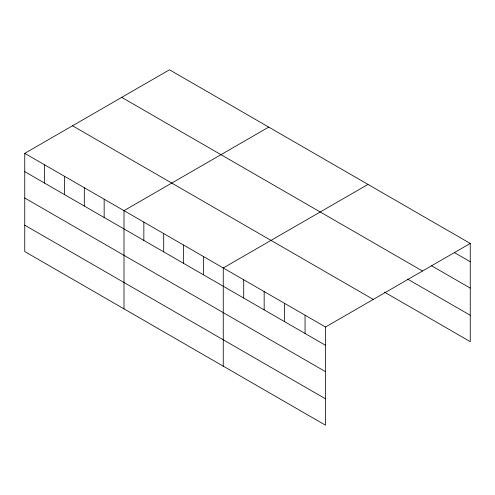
<?xml version="1.0" encoding="UTF-8"?>
<svg xmlns="http://www.w3.org/2000/svg" width="495" height="495" viewBox="0 0 495 495"><rect width="100%" height="100%" fill="white"/><g stroke="black" fill="none" stroke-linecap="round" stroke-linejoin="round"><path stroke-width="0.74" d="M325.518 371.665L325.518 327.003L24.75 153.357L24.75 251.559L325.518 425.205L325.518 371.665L24.75 198.019M24.75 153.357L169.482 69.795L470.25 243.441L470.25 341.643L384.485 292.13M268.736 127.097L124.004 210.66L124.004 308.861M367.989 184.4L223.257 267.962L223.257 366.17M325.518 327.003L470.25 243.441M454.416 252.592L470.25 261.731M431.324 265.629L470.25 288.102M121.721 97.367L422.489 271.012M407.577 279.087L470.25 315.272M72.511 125.779L373.279 299.425M24.75 171.647L325.518 345.293M24.75 225.188L325.518 398.834M305.062 315.191L305.062 333.488M284.613 303.385L284.613 321.682M264.157 291.574L264.157 309.87M243.707 279.768L243.707 298.064M203.408 256.503L203.408 274.793M183.552 245.037L183.552 263.334M163.703 233.578L163.703 251.875M143.853 222.119L143.853 240.415M104.154 199.194L104.154 217.491M84.305 187.735L84.305 206.031M64.449 176.276L64.449 194.572M44.599 164.816L44.599 183.113"/></g></svg>
